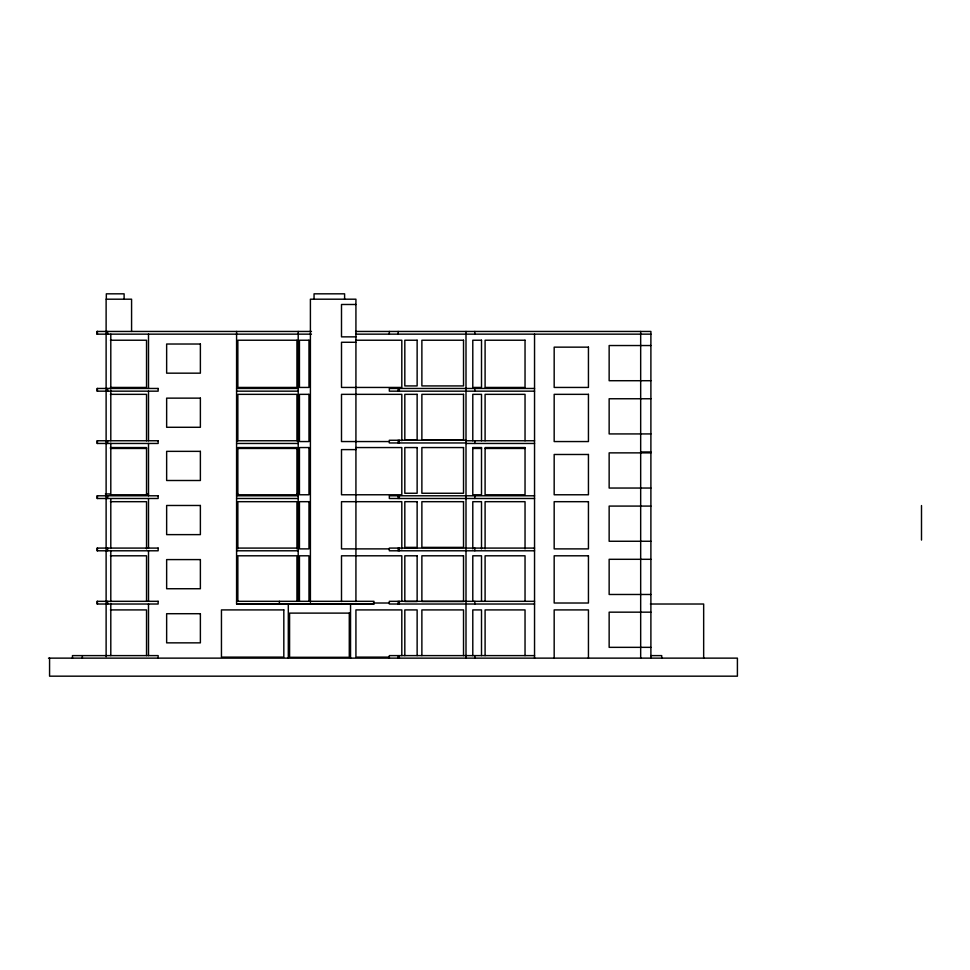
<?xml version="1.0" encoding="UTF-8"?>
<svg xmlns="http://www.w3.org/2000/svg" width="970" height="970" viewBox="0 0 970 970"><rect width="100%" height="100%" fill="white"/><g stroke="black" fill="none" stroke-linecap="round" stroke-linejoin="round"><path stroke-width="1.45" d="M355.929 304.483L341.501 304.483L341.501 336.857L355.929 336.857M311.455 334.153L97.097 334.153L97.097 331.449L311.455 331.449M355.59 331.449L650.894 331.449L650.894 658.133M355.929 334.153L650.894 334.153M110.398 340.228L146.543 340.228L146.543 387.442L110.398 387.442M355.929 340.228L401.81 340.228L401.81 387.442L341.501 387.442L341.501 342.277L355.929 342.277M650.894 345.538L609.148 345.538L609.148 380.713L650.894 380.713M236.583 388.461L298.202 388.461M534.543 388.461L389.334 388.461L389.334 391.165L534.543 391.165M236.583 391.165L298.202 391.165M110.398 394.341L146.543 394.341L146.543 440.756M650.894 398.755L609.148 398.755L609.148 433.929L650.894 433.929M466 440.259L389.334 440.259L389.334 442.963L466 442.963M236.583 440.756L298.202 440.756M466 440.756L534.543 440.756M389.334 441.556L341.501 441.556L341.501 394.341L401.81 394.341L401.81 440.756M236.583 443.46L298.202 443.46M466 443.46L534.543 443.46M110.398 447.558L146.543 447.558L146.543 494.773L110.398 494.773M355.929 447.558L401.81 447.558L401.81 494.773L341.501 494.773L341.501 449.607L355.929 449.607M110.398 448.467L146.543 448.467M237.844 448.467L296.941 448.467M472.79 448.467L481.508 448.467M485.097 448.467L525.037 448.467M640.673 451.971L650.894 451.971M650.894 452.869L609.148 452.869L609.148 488.043L650.894 488.043M105.39 493.972L110.798 493.972L110.798 443.181M146.543 493.972L148.507 493.972M236.583 493.972L237.844 493.972M296.941 493.972L298.202 493.972M236.583 495.791L298.202 495.791M534.543 495.791L389.334 495.791L389.334 498.495L534.543 498.495M236.583 498.495L298.202 498.495M110.398 501.684L146.543 501.684L146.543 548.887M650.894 506.085L609.148 506.085L609.148 541.26L650.894 541.26M236.583 548.086L298.202 548.086M534.543 548.086L389.334 548.086L389.334 550.79L534.543 550.79M389.334 548.887L341.501 548.887L341.501 501.684L401.81 501.684L401.81 548.887M236.583 550.79L298.202 550.79M110.398 555.798L146.543 555.798L146.543 601.315M650.894 559.302L609.148 559.302L609.148 594.477L650.894 594.477M236.583 601.315L373.971 601.315L373.971 604.019L236.583 604.019L236.583 331.449M534.543 601.315L389.334 601.315L389.334 604.019L534.543 604.019M373.353 603.013L389.334 603.013M236.583 603.825L373.971 603.825M650.373 604.019L703.662 604.019L703.662 658.133M110.398 609.912L146.543 609.912L146.543 655.611M650.894 612.167L609.148 612.167L609.148 647.342L650.894 647.342M534.543 655.611L389.334 655.611L389.334 658.315M650.894 655.611L661.722 655.611L661.722 658.315M389.334 657.126L355.929 657.126L355.929 609.912L401.81 609.912L401.81 655.611M48.5 658.133L737.406 658.133L737.406 676.175L49.567 676.175L49.567 658.133M921.5 505.552L921.5 540.072M640.673 331.449L640.673 658.133M588.438 658.133L588.438 609.912L554.173 609.912L554.173 658.133M534.543 334.153L534.543 658.133M525.037 440.756L525.037 394.341L485.097 394.341L485.097 440.756M525.037 548.887L525.037 501.684L485.097 501.684L485.097 548.887M525.037 601.315L525.037 555.798L485.097 555.798L485.097 601.315M525.037 655.611L525.037 609.912L485.097 609.912L485.097 655.611M481.508 440.756L481.508 394.341L472.79 394.341L472.79 440.756M481.508 548.887L481.508 501.684L472.79 501.684L472.79 548.887M481.508 601.315L481.508 555.798L472.79 555.798L472.79 601.315M481.508 655.611L481.508 609.912L472.79 609.912L472.79 655.611M474.827 331.449L474.827 334.153M474.827 388.461L474.827 391.165M474.827 440.756L474.827 443.46M474.827 495.791L474.827 498.495M474.827 548.086L474.827 550.79M474.827 601.315L474.827 604.019M474.827 655.611L474.827 658.315M466 331.449L466 658.315M463.527 655.611L463.527 609.912L421.877 609.912L421.877 655.611M417.136 440.259L404.817 440.259M417.136 548.086L404.817 548.086M417.136 655.611L417.136 609.912L404.817 609.912L404.817 655.611M401.81 601.315L401.81 555.798L341.501 555.798L341.501 601.533M399.337 388.461L399.337 391.165M399.337 440.259L399.337 442.963M399.337 495.791L399.337 498.495M399.337 548.086L399.337 550.79M399.337 601.315L399.337 604.019M399.337 655.611L399.337 658.315M398.161 331.449L398.161 334.153M398.161 388.461L398.161 391.165M398.161 440.259L398.161 442.963M398.161 495.791L398.161 498.495M398.161 548.086L398.161 550.79M398.161 601.315L398.161 604.019M398.161 655.611L398.161 658.315M389.334 331.449L389.334 334.153M355.929 601.533L355.929 299.196L310.4 299.196L310.4 602.309M350.546 603.825L350.546 658.133M344.605 299.196L344.605 293.825L314.05 293.825L314.05 299.196M308.981 601.315L308.981 555.798L299.439 555.798L299.439 601.315M298.202 331.449L298.202 601.315M296.941 440.756L296.941 394.341L237.844 394.341L237.844 440.756M296.941 548.887L296.941 501.684L237.844 501.684L237.844 548.887M296.941 601.315L296.941 555.798L237.844 555.798L237.844 601.315M288.308 603.825L288.308 658.133M279.372 601.315L279.372 604.019M158.146 658.315L158.146 655.611L72.459 655.611L72.459 658.315M148.507 334.153L148.507 388.461M148.507 391.165L148.507 440.756M148.507 443.46L148.507 495.791M148.507 498.495L148.507 548.086M148.507 550.79L148.507 601.315M148.507 604.019L148.507 655.611M131.58 331.449L131.58 299.196L106.118 299.196L106.118 656.726M124.111 299.196L124.111 293.825L106.324 293.825L106.324 299.196M110.798 334.153L110.798 388.461M110.798 389.952L110.798 440.756M110.798 498.786L110.798 548.086M110.798 550.511L110.798 601.315M110.798 603.328L110.798 655.611M107.634 331.449L107.634 334.153M107.634 388.461L107.634 391.165M107.634 440.756L107.634 443.46M107.634 495.791L107.634 498.495M107.634 548.086L107.634 550.79M107.634 601.315L107.634 604.019M97.412 331.449L97.412 334.153M97.412 388.461L97.412 391.165M97.412 440.756L97.412 443.46M97.412 495.791L97.412 498.495M97.412 548.086L97.412 550.79M97.412 601.315L97.412 604.019M97.206 331.449L97.206 334.153M82.353 655.611L82.353 658.315M296.941 340.228L237.844 340.228L237.844 387.442L296.941 387.442L296.941 340.228M308.981 340.228L299.439 340.228L299.439 387.442L308.981 387.442L308.981 340.228M417.136 340.228L404.817 340.228L404.817 385.927L417.136 385.927L417.136 340.228M463.527 340.228L421.877 340.228L421.877 385.927L463.527 385.927L463.527 340.228M481.508 340.228L472.79 340.228L472.79 387.442L481.508 387.442L481.508 340.228M525.037 340.228L485.097 340.228L485.097 387.442L525.037 387.442L525.037 340.228M200.378 344.023L166.646 344.023L166.646 373.171L200.378 373.171L200.378 344.023M588.438 347.151L554.173 347.151L554.173 387.442L588.438 387.442L588.438 347.151M158.146 388.461L97.097 388.461L97.097 391.165L158.146 391.165L158.146 388.461M308.981 394.341L299.439 394.341L299.439 441.556L308.981 441.556L308.981 394.341M417.136 394.341L404.817 394.341L404.817 440.041L417.136 440.041L417.136 394.341M463.527 394.341L421.877 394.341L421.877 440.041L463.527 440.041L463.527 394.341M588.438 394.341L554.173 394.341L554.173 441.556L588.438 441.556L588.438 394.341M200.378 398.137L166.646 398.137L166.646 427.285L200.378 427.285L200.378 398.137M158.146 440.756L97.097 440.756L97.097 443.46L158.146 443.46L158.146 440.756M296.941 447.558L237.844 447.558L237.844 494.773L296.941 494.773L296.941 447.558M308.981 447.558L299.439 447.558L299.439 494.773L308.981 494.773L308.981 447.558M417.136 447.558L404.817 447.558L404.817 493.257L417.136 493.257L417.136 447.558M463.527 447.558L421.877 447.558L421.877 493.257L463.527 493.257L463.527 447.558M481.508 447.558L472.79 447.558L472.79 494.773L481.508 494.773L481.508 447.558M525.037 447.558L485.097 447.558L485.097 494.773L525.037 494.773L525.037 447.558M200.378 451.353L166.646 451.353L166.646 480.502L200.378 480.502L200.378 451.353M588.438 454.481L554.173 454.481L554.173 494.773L588.438 494.773L588.438 454.481M158.146 495.791L97.097 495.791L97.097 498.495L158.146 498.495L158.146 495.791M308.981 501.684L299.439 501.684L299.439 548.887L308.981 548.887L308.981 501.684M417.136 501.684L404.817 501.684L404.817 547.383L417.136 547.383L417.136 501.684M463.527 501.684L421.877 501.684L421.877 547.383L463.527 547.383L463.527 501.684M588.438 501.684L554.173 501.684L554.173 548.887L588.438 548.887L588.438 501.684M200.378 505.479L166.646 505.479L166.646 534.628L200.378 534.628L200.378 505.479M158.146 548.086L97.097 548.086L97.097 550.79L158.146 550.79L158.146 548.086M417.136 555.798L404.817 555.798L404.817 601.497L417.136 601.497L417.136 555.798M463.527 555.798L421.877 555.798L421.877 601.497L463.527 601.497L463.527 555.798M588.438 555.798L554.173 555.798L554.173 603.013L588.438 603.013L588.438 555.798M200.378 559.593L166.646 559.593L166.646 588.741L200.378 588.741L200.378 559.593M158.146 601.315L97.097 601.315L97.097 604.019L158.146 604.019L158.146 601.315M283.822 609.912L221.451 609.912L221.451 657.126L283.822 657.126L283.822 609.912M349.285 613.113L289.581 613.113L289.581 657.308L349.285 657.308L349.285 613.113M200.378 613.707L166.646 613.707L166.646 642.855L200.378 642.855L200.378 613.707"/></g></svg>
